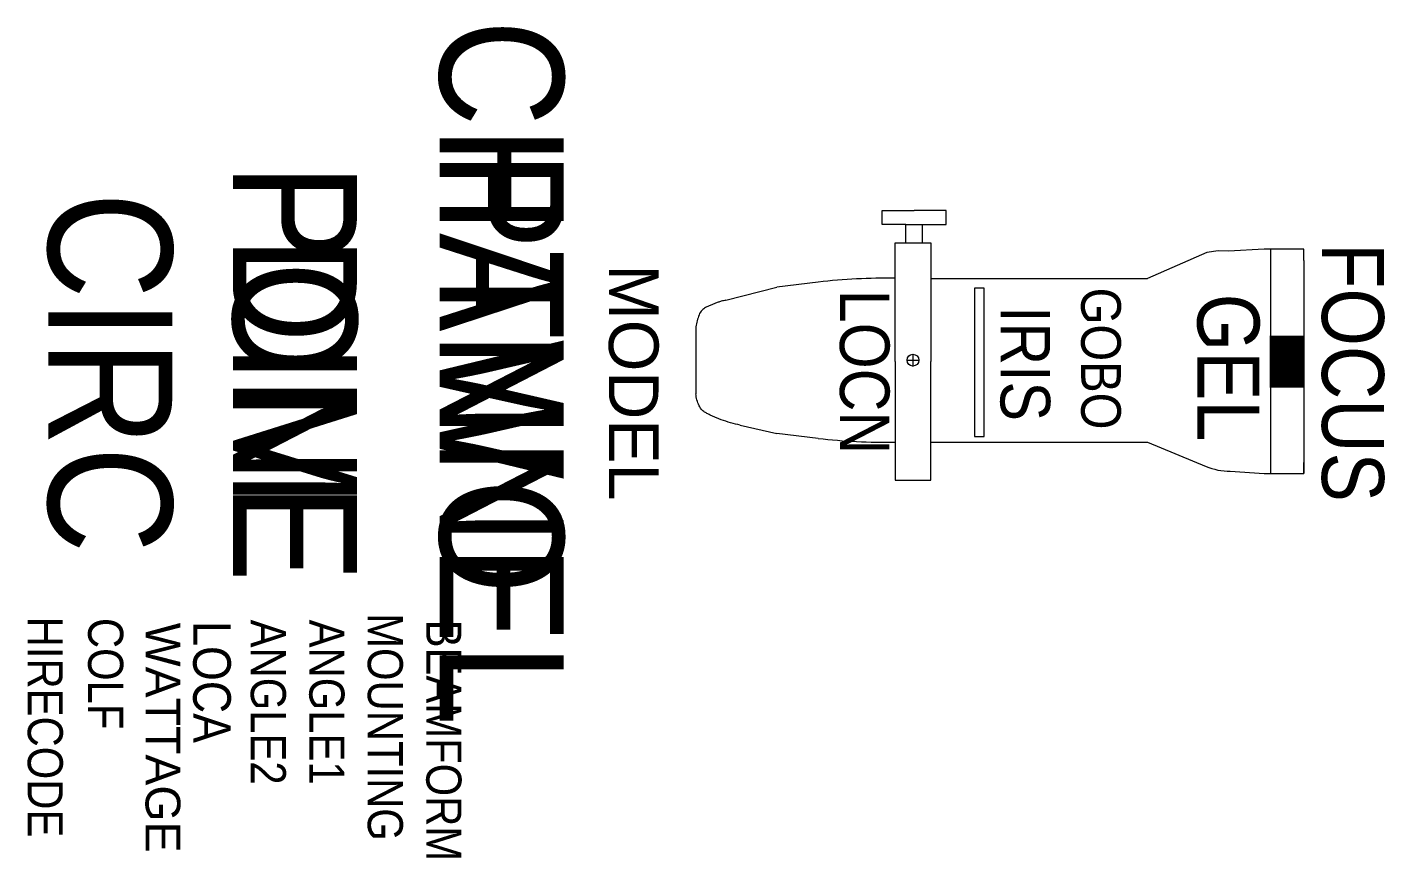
# Model space of a CAD drawing. Extents: x -1186 to -92, y 212 to 881.
import ezdxf
from ezdxf.enums import TextEntityAlignment as Align

# ---------------------------------------------------------------- set-up
doc = ezdxf.new("R2010")
doc.units = 0
doc.header["$MEASUREMENT"] = 0
doc.layers.get('0').update_dxf_attribs({"linetype": 'CONTINUOUS'})
for name, color, linetype in [('CHANNEL', 3, 'CONTINUOUS'), ('CIRC', 6, 'CONTINUOUS'), ('DIMMER', 4, 'CONTINUOUS'), ('FOCUS', 2, 'CONTINUOUS'), ('GEL', 1, 'CONTINUOUS'), ('LANTERNS', 4, 'CONTINUOUS'), ('LOCATION', 7, 'CONTINUOUS'), ('MODEL', 6, 'CONTINUOUS'), ('PATCH', 5, 'CONTINUOUS'), ('PATCH2', 5, 'CONTINUOUS')]:
    doc.layers.add(name, color=color, linetype=linetype)

msp = doc.modelspace()

# ---------------------------------------------------------------- linework, layer by layer
for p, q in [((-497, 733.7), (-471.1, 733.7)), ((-497, 722.2), (-497, 733.7)), ((-445.2, 733.7), (-471.1, 733.7)), ((-445.2, 722.2), (-445.2, 733.7)), ((-477.9, 722.2), (-497, 722.2)), ((-478.3, 722.3), (-460.6, 722.3)), ((-477.9, 707.9), (-477.9, 722.2)), ((-464.3, 722.2), (-445.2, 722.2)), ((-464.3, 707.9), (-464.3, 722.2)), ((-486.4, 611.9), (-486.4, 707.5)), ((-486.4, 707.5), (-457.8, 707.5)), ((-457.8, 707.5), (-457.8, 611.9)), ((-226.1, 701), (-235.2, 699.7)), ((-217.8, 700.9), (-226.1, 701)), ((-188.9, 702.3), (-217.8, 700.9)), ((-157, 702.3), (-188.9, 702.3)), ((-183.9, 702.3), (-183.9, 521.7)), ((-156.9, 693.4), (-157, 702.3)), ((-235.2, 699.7), (-282.9, 678.8)), ((-156.9, 693.4), (-156.9, 530.6)), ((-457.8, 678.8), (-282.9, 678.8)), ((-622.8, 661.4), (-581.9, 671.9)), ((-548.5, 675.8), (-581.9, 671.9)), ((-422.4, 671), (-422.4, 551.5)), ((-414.7, 671), (-422.4, 671)), ((-414.7, 551.5), (-414.7, 671)), ((-647.1, 639.9), (-647.1, 585.9)), ((-486.4, 611.9), (-486.4, 516.3)), ((-457.8, 516.3), (-457.8, 611.9)), ((-611.3, 560.6), (-581.9, 553.9)), ((-548.5, 550), (-581.9, 553.9)), ((-422.4, 551.5), (-414.7, 551.5)), ((-457.8, 546.8), (-282.9, 546.8)), ((-282.9, 546.8), (-235.8, 527.3)), ((-156.9, 530.6), (-156.9, 521.7)), ((-156.9, 521.7), (-156.9, 530.6)), ((-486.4, 516.3), (-457.8, 516.3)), ((-216.3, 523.5), (-188.9, 521.7)), ((-188.9, 521.7), (-156.9, 521.7))]:
    msp.add_line(p, q)
at = {"linetype": 'CONTINUOUS'}
for p, q in [((-476.9, 613), (-467.3, 613)), ((-472.1, 617.8), (-472.1, 608.2))]:
    msp.add_line(p, q, dxfattribs=at)
for points in [[(-622.8, 661.4, 0.011446), (-626.7, 660.4, 0.008639), (-629.2, 659.6, 0.009164), (-631.8, 658.7, 0.010577), (-634.3, 657.7, 0.011692), (-636.9, 656.6, 0.01397), (-639.4, 655.3, 0.073015), (-642, 653.4, 0.105267), (-644.5, 649.4, 0.051199), (-647.1, 639.9, 1.174528)], [(-611.3, 560.6, -0.033694), (-626.7, 565, -0.007324), (-629.2, 566, -0.006754), (-631.8, 567, -0.008581), (-634.3, 568.2, -0.008289), (-636.9, 569.4, -0.010487), (-639.4, 570.8, -0.06587), (-642, 572.7, -0.09136), (-644.5, 576.3, -0.084491), (-647.1, 585.9, -0.046987)]]:
    msp.add_lwpolyline(points, format="xyb")
at = {"const_width": 27.5}
msp.add_lwpolyline([(-170.7, 632.7), (-170.7, 590.7)], dxfattribs=at)
msp.add_circle((-472.1, 613), 4.78)
for centre, radius, start, end in [((-494.1, 207.6), 471.4, 89.0639, 96.6212), ((-472, 608.2), 0.1, 180, 270), ((-494.1, 1018.2), 471.4, 263.3788, 270.9361), ((-216.3, 574.6), 51.1, 247.5, 270)]:
    msp.add_arc(centre, radius, start, end)
at = {"linetype": 'CONTINUOUS'}
msp.add_point((-472.1, 613), dxfattribs=at)

# ---------------------------------------------------------------- texts
at = {"layer": 'CHANNEL', "width": 0.89}
msp.add_attdef('CHANNEL', text='', height=100, rotation=270, dxfattribs=at).set_placement((-853.6, 603, 0), align=Align.CENTER)
at = {"layer": 'CIRC', "width": 0.89}
msp.add_attdef('CIRC', text='', height=100, rotation=270, dxfattribs=at).set_placement((-1169.2, 603, 0), align=Align.CENTER)
at = {"layer": 'DIMMER', "width": 0.89}
msp.add_attdef('DIM', text='', height=100, rotation=270, dxfattribs=at).set_placement((-1020.3, 603.8, 0), align=Align.CENTER)
at = {"layer": 'FOCUS', "color": 30, "width": 0.89}
msp.add_attdef('FOCUS', text='', height=50, rotation=270, dxfattribs=at).set_placement((-142.4, 603, 0), align=Align.CENTER)
at = {"layer": 'GEL', "width": 0.89}
for tag, height, p in [('GOBO', 32, (-336.5, 614.3, 0)), ('GEL', 50, (-242.8, 607, 0))]:
    msp.add_attdef(tag, text='', height=height, rotation=270, dxfattribs=at).set_placement(p, align=Align.CENTER)
at = {"layer": 'LANTERNS', "color": 30, "width": 0.89}
msp.add_attdef('IRIS', text='', height=40, rotation=270, dxfattribs=at).set_placement((-381.5, 610.3, 0), align=Align.MIDDLE)
at = {"layer": 'LANTERNS', "color": 0, "width": 0.89, "flags": 1}
for tag, p, s, height in [('MOUNTING', (-911.6, 409.1, 0), 'STANDARD HOOK CLAMP', 28.305), ('HIRECODE', (-1185.7, 406.3, 0), '', 28.3), ('COLF', (-1137, 405.3, 0), '1', 28.3), ('LOCA', (-1052.3, 402.7, 0), '', 30.3), ('ANGLE2', (-1005.9, 403.9, 0), '26', 28.3), ('ANGLE1', (-958.7, 403.9, 0), '26', 28.3), ('BEAMFORM', (-864.4, 403.9, 0), 'C', 28.3)]:
    msp.add_attdef(tag, p, s, height=height, rotation=270, dxfattribs=at)
at = {"layer": 'LANTERNS', "color": 0, "flags": 1}
msp.add_attdef('WATTAGE', (-1090.7, 401.4, 0), '575', height=28, rotation=270, dxfattribs=at)
at = {"layer": 'LOCATION', "width": 0.89}
msp.add_attdef('LOCN', text='', height=40, rotation=270, dxfattribs=at).set_placement((-531, 603.5), align=Align.CENTER)
at = {"layer": 'MODEL'}
msp.add_attdef('MODEL', text='S4 J26', height=40, rotation=270, dxfattribs=at).set_placement((-717.2, 595, 0), align=Align.CENTER)
at = {"layer": 'PATCH', "width": 0.89}
msp.add_attdef('PONE', text='', height=100, rotation=270, dxfattribs=at).set_placement((-1020.3, 603, 0), align=Align.CENTER)
at = {"layer": 'PATCH2', "width": 0.89}
msp.add_attdef('PTWO', text='', height=100, rotation=270, dxfattribs=at).set_placement((-853.6, 603, 0), align=Align.CENTER)

doc.saveas('drawing.dxf')
